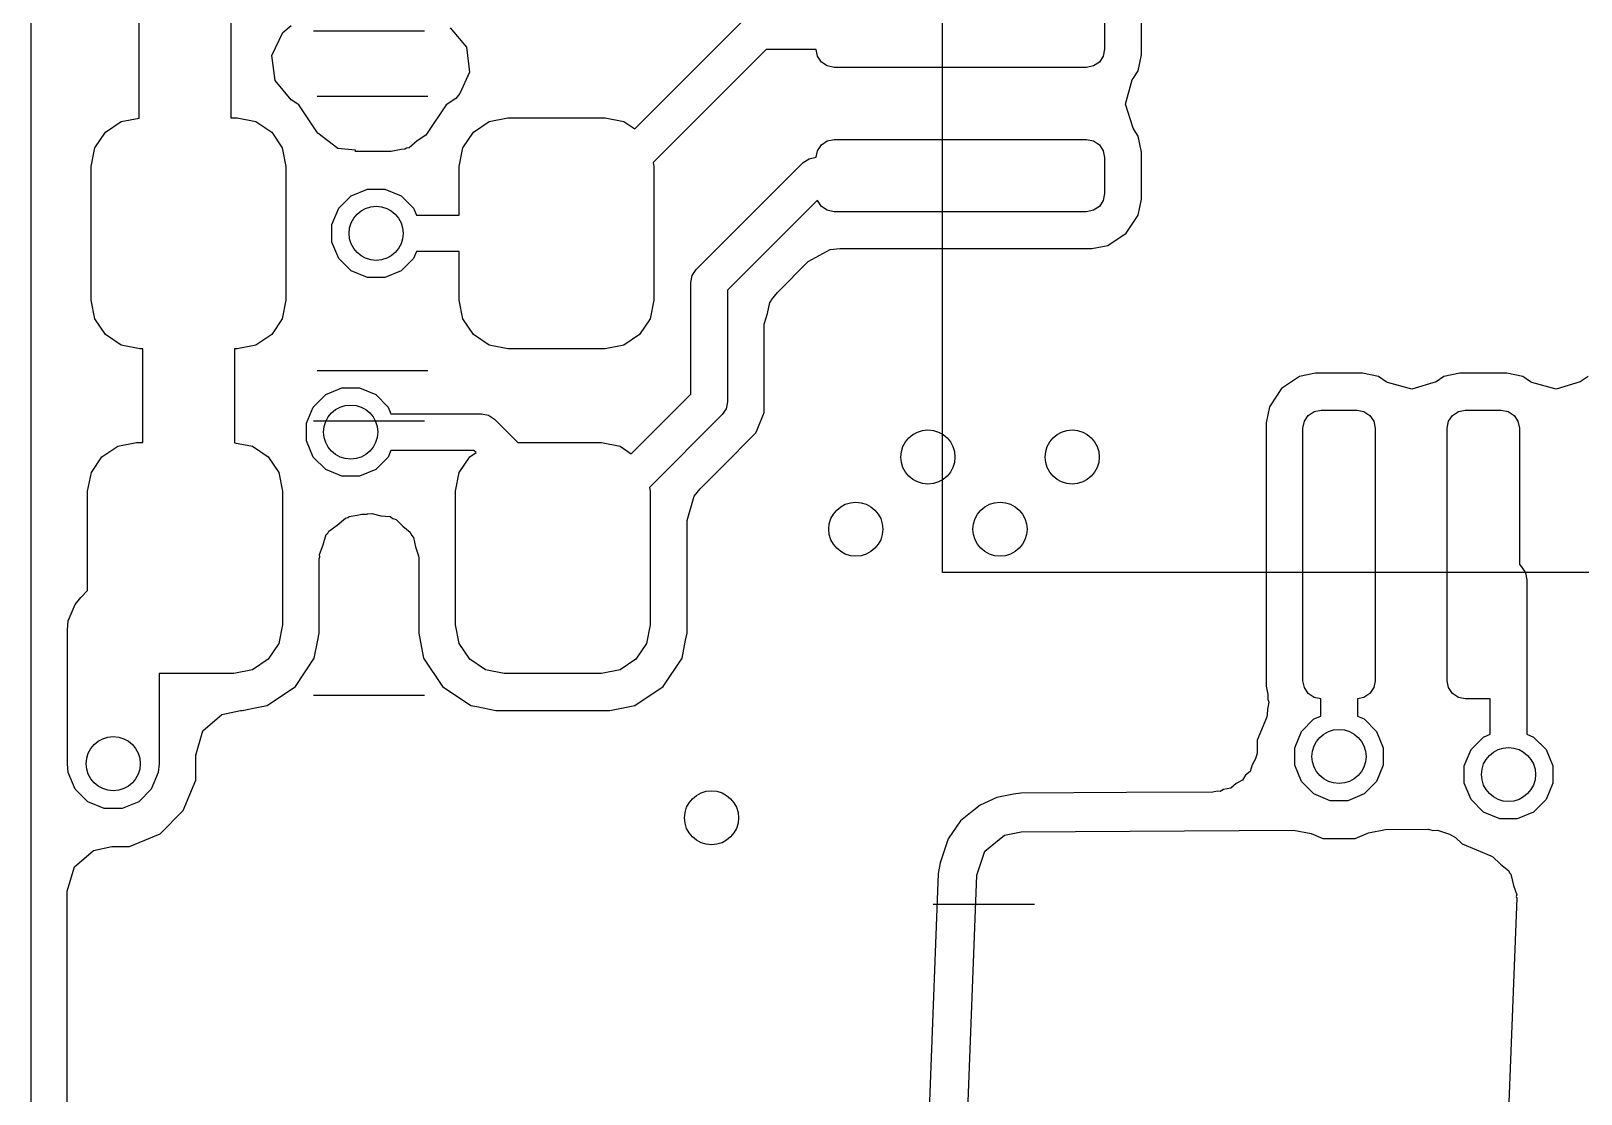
# Model space of a CAD drawing. Extents: x -28 to 25.3, y -6.8 to 48.4.
# Drawn here: x 15.497 to 19.795, y 7.676 to 10.622 of the extents above; entities that cross this region are included whole.
import ezdxf

# ---------------------------------------------------------------- set-up
doc = ezdxf.new("R2010")
doc.units = 0
doc.layers.add('BLACK', color=7, linetype='CONTINUOUS')

msp = doc.modelspace()

# ---------------------------------------------------------------- linework, layer by layer
at = {"layer": 'BLACK', "linetype": 'CONTINUOUS'}
for p, q in [((15.497245, 15.404511), (15.497245, 0)), ((18.024332, 9.121502), (18.024332, 12.121502)), ((15.797333, 10.381106), (15.797333, 10.681503)), ((16.051333, 10.681503), (16.051333, 10.381503)), ((18.474333, 10.671501), (18.474333, 10.571501)), ((18.576433, 10.55652), (18.576432, 10.686481)), ((16.16536, 10.554678), (16.195514, 10.617706)), ((16.195514, 10.617706), (16.218871, 10.637946)), ((16.587974, 10.621503), (16.280692, 10.621503)), ((16.659791, 10.631266), (16.704597, 10.577655)), ((17.171698, 10.350711), (17.47841, 10.657422)), ((16.704597, 10.577655), (16.713306, 10.50833)), ((16.174068, 10.485353), (16.16536, 10.554678)), ((17.535373, 10.570701), (17.222149, 10.257478)), ((17.674492, 10.570701), (17.535373, 10.570701)), ((17.678139, 10.552367), (17.674492, 10.570701)), ((17.688978, 10.536146), (17.678139, 10.552367)), ((17.705199, 10.525307), (17.688978, 10.536146)), ((18.459688, 10.536146), (18.443467, 10.525307)), ((18.470527, 10.552367), (18.459688, 10.536146)), ((18.474333, 10.571501), (18.470527, 10.552367)), ((18.567608, 10.512154), (18.576433, 10.55652)), ((16.713306, 10.50833), (16.68674, 10.44948)), ((17.724333, 10.521501), (17.705199, 10.525307)), ((18.424333, 10.521501), (17.724333, 10.521501)), ((18.443467, 10.525307), (18.424333, 10.521501)), ((18.550674, 10.486669), (18.553034, 10.490343)), ((18.553034, 10.490343), (18.567608, 10.512154)), ((16.218871, 10.431743), (16.174068, 10.485353)), ((16.68674, 10.44948), (16.675073, 10.435271)), ((18.532189, 10.419289), (18.550674, 10.486669)), ((16.23751, 10.419289), (16.218871, 10.431743)), ((16.240274, 10.417442), (16.23751, 10.419289)), ((16.290043, 10.342957), (16.240274, 10.417442)), ((16.290692, 10.441503), (16.597974, 10.441503)), ((16.648393, 10.417443), (16.59599, 10.339015)), ((16.675073, 10.435271), (16.648393, 10.417443)), ((18.553066, 10.352612), (18.532189, 10.419289)), ((15.703874, 10.341962), (15.747671, 10.371227)), ((15.747671, 10.371227), (15.797333, 10.381106)), ((16.051333, 10.381503), (16.069333, 10.381503)), ((16.069333, 10.381503), (16.120995, 10.371227)), ((16.120995, 10.371227), (16.164792, 10.341962)), ((16.723874, 10.341962), (16.767671, 10.371227)), ((16.767671, 10.371227), (16.819333, 10.381503)), ((16.819333, 10.381503), (17.089333, 10.381503)), ((17.089333, 10.381503), (17.140995, 10.371227)), ((17.140995, 10.371227), (17.171698, 10.350711)), ((15.674609, 10.298165), (15.703874, 10.341962)), ((16.164792, 10.341962), (16.194057, 10.298165)), ((16.292548, 10.339347), (16.290043, 10.342957)), ((16.347713, 10.296469), (16.292548, 10.339347)), ((16.567827, 10.317553), (16.545517, 10.298907)), ((16.591864, 10.333919), (16.567827, 10.317553)), ((16.595971, 10.338923), (16.591864, 10.333919)), ((16.59599, 10.339015), (16.595971, 10.338923)), ((16.694609, 10.298165), (16.723874, 10.341962)), ((17.688977, 10.306857), (17.705198, 10.317696)), ((17.705198, 10.317696), (17.724332, 10.321502)), ((17.724332, 10.321502), (18.424332, 10.321502)), ((18.424332, 10.321502), (18.443466, 10.317696)), ((18.443466, 10.317696), (18.459687, 10.306857)), ((18.565556, 10.333919), (18.553066, 10.352612)), ((18.567607, 10.330849), (18.565556, 10.333919)), ((18.576431, 10.286482), (18.567607, 10.330849)), ((15.664333, 10.246503), (15.674609, 10.298165)), ((16.194057, 10.298165), (16.204333, 10.246503)), ((16.396946, 10.292051), (16.347713, 10.296469)), ((16.396946, 10.288602), (16.396946, 10.292051)), ((16.496026, 10.288602), (16.396946, 10.288602)), ((16.523446, 10.294312), (16.496026, 10.288602)), ((16.534111, 10.294595), (16.523446, 10.294312)), ((16.538209, 10.297386), (16.534111, 10.294595)), ((16.545517, 10.298907), (16.538209, 10.297386)), ((16.684333, 10.246503), (16.694609, 10.298165)), ((17.654892, 10.268435), (17.674332, 10.272302)), ((17.674332, 10.272302), (17.674491, 10.272302)), ((17.674491, 10.272302), (17.678138, 10.290636)), ((17.678138, 10.290636), (17.688977, 10.306857)), ((18.459687, 10.306857), (18.470526, 10.290636)), ((18.470526, 10.290636), (18.474332, 10.271502)), ((18.576432, 10.156521), (18.576431, 10.286482)), ((15.664333, 9.876503), (15.664333, 10.246503)), ((16.204333, 10.246503), (16.204333, 9.876503)), ((16.684333, 10.112303), (16.684333, 10.246503)), ((17.222149, 10.257478), (17.224333, 10.246503)), ((17.224333, 10.246503), (17.224333, 9.876503)), ((17.341812, 9.960824), (17.638411, 10.257423)), ((17.638411, 10.257423), (17.654891, 10.268435)), ((17.654891, 10.268435), (17.654892, 10.268435)), ((18.474332, 10.271502), (18.474332, 10.171502)), ((16.350398, 10.130948), (16.384886, 10.165436)), ((16.384886, 10.165436), (16.429946, 10.1841)), ((16.429946, 10.1841), (16.478718, 10.1841)), ((16.478718, 10.1841), (16.523778, 10.165436)), ((16.523778, 10.165436), (16.558266, 10.130948)), ((17.677955, 10.153284), (17.428533, 9.903861)), ((17.678138, 10.152368), (17.677955, 10.153284)), ((17.688977, 10.136147), (17.678138, 10.152368)), ((18.470526, 10.152368), (18.459687, 10.136147)), ((18.474332, 10.171502), (18.470526, 10.152368)), ((18.567607, 10.112155), (18.576432, 10.156521)), ((16.331734, 10.085888), (16.350398, 10.130948)), ((16.558266, 10.130948), (16.565989, 10.112303)), ((16.565989, 10.112303), (16.684333, 10.112303)), ((17.705198, 10.125308), (17.688977, 10.136147)), ((17.724332, 10.121502), (17.705198, 10.125308)), ((18.424332, 10.121502), (17.724332, 10.121502)), ((18.443466, 10.125308), (18.424332, 10.121502)), ((18.459687, 10.136147), (18.443466, 10.125308)), ((18.53399, 10.061844), (18.567607, 10.112155)), ((16.331734, 10.037116), (16.331734, 10.085888)), ((18.483679, 10.028227), (18.53399, 10.061844)), ((16.350398, 9.992056), (16.331734, 10.037116)), ((17.652147, 9.983086), (17.713468, 10.016569)), ((17.713468, 10.016569), (17.739818, 10.019403)), ((17.739818, 10.019403), (18.439312, 10.019403)), ((18.439312, 10.019403), (18.483679, 10.028227)), ((16.384886, 9.957568), (16.350398, 9.992056)), ((16.558266, 9.992056), (16.523778, 9.957568)), ((16.565989, 10.010703), (16.558266, 9.992056)), ((16.684333, 10.010703), (16.565989, 10.010703)), ((16.684333, 9.876503), (16.684333, 10.010703)), ((17.566947, 9.897886), (17.652147, 9.983086)), ((16.429946, 9.938904), (16.384886, 9.957568)), ((16.478718, 9.938904), (16.429946, 9.938904)), ((16.523778, 9.957568), (16.478718, 9.938904)), ((17.326933, 9.924903), (17.3308, 9.944343)), ((17.3308, 9.944343), (17.341812, 9.960824)), ((17.326933, 9.615945), (17.326933, 9.924903)), ((17.428533, 9.903861), (17.428533, 9.594903)), ((17.550318, 9.877247), (17.566947, 9.897886)), ((15.674609, 9.824841), (15.664333, 9.876503)), ((16.204333, 9.876503), (16.194057, 9.824841)), ((16.694609, 9.824841), (16.684333, 9.876503)), ((17.224333, 9.876503), (17.214057, 9.824841)), ((17.539276, 9.839645), (17.5458, 9.869634)), ((17.5458, 9.869634), (17.549555, 9.874652)), ((17.549555, 9.874652), (17.550318, 9.877247)), ((15.703874, 9.781044), (15.674609, 9.824841)), ((16.194057, 9.824841), (16.164792, 9.781044)), ((16.723874, 9.781044), (16.694609, 9.824841)), ((17.214057, 9.824841), (17.184792, 9.781044)), ((17.530633, 9.810208), (17.539276, 9.839645)), ((17.530633, 9.564489), (17.530633, 9.810208)), ((15.747671, 9.751779), (15.703874, 9.781044)), ((16.164792, 9.781044), (16.120995, 9.751779)), ((16.767671, 9.751779), (16.723874, 9.781044)), ((17.184792, 9.781044), (17.140995, 9.751779)), ((15.799333, 9.741503), (15.747671, 9.751779)), ((15.807333, 9.741503), (15.799333, 9.741503)), ((15.807333, 9.481503), (15.807333, 9.741503)), ((16.069333, 9.741503), (16.061333, 9.741503)), ((16.061333, 9.741503), (16.061333, 9.481106)), ((16.120995, 9.751779), (16.069333, 9.741503)), ((16.819333, 9.741503), (16.767671, 9.751779)), ((17.089333, 9.741503), (16.819333, 9.741503)), ((17.140995, 9.751779), (17.089333, 9.741503)), ((16.290692, 9.681503), (16.597974, 9.681503)), ((19.059351, 9.6736), (19.037167, 9.669188)), ((19.059352, 9.673601), (19.059351, 9.6736)), ((19.059353, 9.673601), (19.059352, 9.673601)), ((19.189314, 9.673601), (19.059353, 9.673601)), ((19.233673, 9.664778), (19.189314, 9.673601)), ((19.459353, 9.673602), (19.437169, 9.66919)), ((19.459354, 9.673603), (19.459353, 9.673602)), ((19.459355, 9.673603), (19.459354, 9.673603)), ((19.589316, 9.673603), (19.459355, 9.673603)), ((19.633675, 9.66478), (19.589316, 9.673603)), ((16.314335, 9.614592), (16.359395, 9.633256)), ((16.359395, 9.633256), (16.408167, 9.633256)), ((16.408167, 9.633256), (16.453227, 9.614592)), ((18.964673, 9.63116), (18.931055, 9.580847)), ((19.014979, 9.664774), (18.964673, 9.63116)), ((19.014983, 9.664776), (19.014979, 9.664774)), ((19.037167, 9.669188), (19.014983, 9.664776)), ((19.233679, 9.664776), (19.233673, 9.664778)), ((19.255441, 9.650235), (19.233679, 9.664776)), ((19.259163, 9.647843), (19.255441, 9.650235)), ((19.326543, 9.629358), (19.259163, 9.647843)), ((19.39322, 9.650235), (19.326543, 9.629358)), ((19.414981, 9.664776), (19.39322, 9.650235)), ((19.414985, 9.664778), (19.414981, 9.664776)), ((19.437169, 9.66919), (19.414985, 9.664778)), ((19.633681, 9.664778), (19.633675, 9.66478)), ((19.655443, 9.650237), (19.633681, 9.664778)), ((19.659162, 9.647846), (19.655443, 9.650237)), ((19.726542, 9.62936), (19.659162, 9.647846)), ((19.79322, 9.650236), (19.726542, 9.62936)), ((19.814978, 9.664774), (19.79322, 9.650236)), ((16.279847, 9.580104), (16.314335, 9.614592)), ((16.453227, 9.614592), (16.487715, 9.580104)), ((17.161698, 9.450711), (17.326933, 9.615945)), ((17.428533, 9.594903), (17.424666, 9.575463)), ((16.261183, 9.535044), (16.279847, 9.580104)), ((16.487715, 9.580104), (16.495438, 9.561458)), ((16.495438, 9.561458), (16.746317, 9.561458)), ((16.746317, 9.561458), (16.765757, 9.557591)), ((16.765757, 9.557591), (16.782238, 9.546579)), ((16.782238, 9.546579), (16.847314, 9.481503)), ((17.413654, 9.558982), (17.212149, 9.357478)), ((17.424666, 9.575462), (17.413654, 9.558982)), ((17.424666, 9.575463), (17.424666, 9.575462)), ((17.510945, 9.516958), (17.530633, 9.564489)), ((18.931054, 9.580844), (18.922231, 9.536487)), ((18.931055, 9.580847), (18.931054, 9.580844)), ((19.028137, 9.540635), (19.038976, 9.556856)), ((19.038976, 9.556856), (19.055197, 9.567695)), ((19.055197, 9.567695), (19.074331, 9.571501)), ((19.074331, 9.571501), (19.174331, 9.571501)), ((19.174331, 9.571501), (19.193465, 9.567695)), ((19.193465, 9.567695), (19.209686, 9.556856)), ((19.209686, 9.556856), (19.220525, 9.540635)), ((19.428139, 9.540637), (19.438978, 9.556858)), ((19.438978, 9.556858), (19.455199, 9.567697)), ((19.455199, 9.567697), (19.474333, 9.571503)), ((19.474333, 9.571503), (19.574333, 9.571503)), ((19.574333, 9.571503), (19.593467, 9.567697)), ((19.593467, 9.567697), (19.609688, 9.556858)), ((19.609688, 9.556858), (19.620527, 9.540637)), ((16.261183, 9.486272), (16.261183, 9.535044)), ((16.280692, 9.541503), (16.587974, 9.541503)), ((17.411929, 9.412866), (17.507355, 9.508292)), ((17.507355, 9.508292), (17.510945, 9.516958)), ((18.922231, 9.536487), (18.922231, 8.806524)), ((19.024331, 9.521501), (19.028137, 9.540635)), ((19.024331, 8.821501), (19.024331, 9.521501)), ((19.220525, 9.540635), (19.224331, 9.521501)), ((19.224331, 9.521501), (19.224331, 8.821501)), ((19.424333, 9.521503), (19.428139, 9.540637)), ((19.424333, 8.821503), (19.424333, 9.521503)), ((19.620527, 9.540637), (19.624333, 9.521503)), ((19.624333, 9.521503), (19.624333, 9.143345)), ((15.693874, 9.441962), (15.737671, 9.471227)), ((15.737671, 9.471227), (15.789333, 9.481503)), ((15.789333, 9.481503), (15.807333, 9.481503)), ((16.061333, 9.481106), (16.110995, 9.471227)), ((16.110995, 9.471227), (16.154792, 9.441962)), ((16.279847, 9.441212), (16.261183, 9.486272)), ((16.495438, 9.459858), (16.487715, 9.441212)), ((16.725275, 9.459858), (16.495438, 9.459858)), ((16.731436, 9.453697), (16.725275, 9.459858)), ((16.847314, 9.481503), (17.079333, 9.481503)), ((17.079333, 9.481503), (17.130995, 9.471227)), ((17.130995, 9.471227), (17.161698, 9.450711)), ((15.664609, 9.398165), (15.693874, 9.441962)), ((16.154792, 9.441962), (16.184057, 9.398165)), ((16.314335, 9.406724), (16.279847, 9.441212)), ((16.487715, 9.441212), (16.453227, 9.406724)), ((16.684609, 9.398165), (16.713874, 9.441962)), ((16.713874, 9.441962), (16.731436, 9.453697)), ((17.352752, 9.353689), (17.411929, 9.412866)), ((15.654333, 9.346503), (15.664609, 9.398165)), ((16.184057, 9.398165), (16.194333, 9.346503)), ((16.359395, 9.38806), (16.314335, 9.406724)), ((16.408167, 9.38806), (16.359395, 9.38806)), ((16.453227, 9.406724), (16.408167, 9.38806)), ((16.674333, 9.346503), (16.684609, 9.398165)), ((15.654333, 9.071109), (15.654333, 9.346503)), ((16.194333, 9.346503), (16.194333, 8.976503)), ((16.674333, 8.976503), (16.674333, 9.346503)), ((17.212149, 9.357478), (17.214333, 9.346503)), ((17.214333, 9.346503), (17.214333, 8.976503)), ((17.316433, 9.266008), (17.336118, 9.333047)), ((17.336118, 9.333047), (17.352752, 9.353689)), ((16.428954, 9.283558), (16.430575, 9.28423)), ((16.430575, 9.28423), (16.44197, 9.284806)), ((16.44197, 9.284806), (16.46749, 9.278695)), ((16.322738, 9.235924), (16.346679, 9.253079)), ((16.346679, 9.253079), (16.368922, 9.272352)), ((16.368922, 9.272352), (16.375984, 9.274077)), ((16.375984, 9.274077), (16.379533, 9.276619)), ((16.379533, 9.276619), (16.402029, 9.280436)), ((16.402029, 9.280436), (16.41417, 9.2834)), ((16.41417, 9.2834), (16.417294, 9.283558)), ((16.417294, 9.283558), (16.428954, 9.283558)), ((16.46749, 9.278695), (16.493626, 9.276357)), ((16.493626, 9.276357), (16.500926, 9.270687)), ((16.500926, 9.270687), (16.509918, 9.268533)), ((16.509918, 9.268533), (16.528082, 9.249594)), ((16.528082, 9.249594), (16.548806, 9.233497)), ((17.316433, 8.953149), (17.316433, 9.266008)), ((16.29696, 9.170983), (16.307825, 9.198355)), ((16.307825, 9.198355), (16.316118, 9.226597)), ((16.316118, 9.226597), (16.320565, 9.230451)), ((16.320565, 9.230451), (16.322738, 9.235924)), ((16.548806, 9.233497), (16.551882, 9.224779)), ((16.551882, 9.224779), (16.558281, 9.218107)), ((16.558281, 9.218107), (16.563322, 9.192357)), ((16.296433, 9.159558), (16.298091, 9.165206)), ((16.296433, 8.953149), (16.296433, 9.159558)), ((16.298091, 9.165206), (16.29696, 9.170983)), ((16.563322, 9.192357), (16.572055, 9.167609)), ((16.572055, 9.167609), (16.572233, 9.160964)), ((16.572233, 9.160964), (16.572233, 8.953151)), ((20.274331, 9.121503), (18.024332, 9.121502)), ((19.624333, 9.143345), (19.630253, 9.137425)), ((19.630253, 9.137425), (19.641265, 9.120944)), ((19.641265, 9.120944), (19.645132, 9.101504)), ((15.635442, 9.052218), (15.654333, 9.071109)), ((19.645132, 9.101504), (19.645132, 8.67316)), ((15.600685, 8.987191), (15.619648, 9.032972)), ((15.619648, 9.032972), (15.619649, 9.032973)), ((15.619649, 9.032973), (15.635442, 9.052218)), ((15.598245, 8.962415), (15.600685, 8.987191)), ((15.598245, 8.591502), (15.598245, 8.962415)), ((16.194333, 8.976503), (16.184057, 8.924841)), ((16.292582, 8.933789), (16.296433, 8.953149)), ((16.572233, 8.953149), (16.572232, 8.953149)), ((16.572232, 8.953149), (16.585989, 8.883993)), ((16.572233, 8.953151), (16.572233, 8.953149)), ((16.684609, 8.924841), (16.674333, 8.976503)), ((17.214333, 8.976503), (17.204057, 8.924841)), ((17.312582, 8.933789), (17.316433, 8.953149)), ((16.184057, 8.924841), (16.154792, 8.881044)), ((16.282676, 8.883991), (16.292582, 8.933789)), ((16.713874, 8.881044), (16.684609, 8.924841)), ((17.204057, 8.924841), (17.174792, 8.881044)), ((17.302676, 8.883991), (17.312582, 8.933789)), ((16.154792, 8.881044), (16.110995, 8.851779)), ((16.230273, 8.805563), (16.282676, 8.883991)), ((16.585989, 8.883993), (16.585989, 8.883992)), ((16.585989, 8.883992), (16.58599, 8.883991)), ((16.58599, 8.883991), (16.638393, 8.805563)), ((16.757671, 8.851779), (16.713874, 8.881044)), ((17.174792, 8.881044), (17.130995, 8.851779)), ((17.250273, 8.805563), (17.302676, 8.883991)), ((16.059333, 8.841503), (15.852245, 8.841503)), ((15.852245, 8.841503), (15.852245, 8.591502)), ((16.110995, 8.851779), (16.059333, 8.841503)), ((16.809333, 8.841503), (16.757671, 8.851779)), ((17.079333, 8.841503), (16.809333, 8.841503)), ((17.130995, 8.851779), (17.079333, 8.841503)), ((19.028137, 8.802367), (19.024331, 8.821501)), ((19.224331, 8.821501), (19.220525, 8.802367)), ((19.428139, 8.802369), (19.424333, 8.821503)), ((16.151845, 8.75316), (16.230273, 8.805563)), ((16.280692, 8.781503), (16.587974, 8.781503)), ((16.638393, 8.805563), (16.716821, 8.75316)), ((17.171845, 8.75316), (17.250273, 8.805563)), ((18.922231, 8.806524), (18.92692, 8.782949)), ((18.92692, 8.782949), (18.926542, 8.77061)), ((18.926542, 8.77061), (18.929252, 8.762262)), ((19.038976, 8.786146), (19.028137, 8.802367)), ((19.055197, 8.775307), (19.038976, 8.786146)), ((19.073531, 8.77166), (19.055197, 8.775307)), ((19.073531, 8.72316), (19.073531, 8.77166)), ((19.193465, 8.775307), (19.175131, 8.771661)), ((19.175131, 8.771661), (19.175131, 8.72316)), ((19.209686, 8.786146), (19.193465, 8.775307)), ((19.220525, 8.802367), (19.209686, 8.786146)), ((19.438978, 8.786148), (19.428139, 8.802369)), ((19.455199, 8.775309), (19.438978, 8.786148)), ((19.474333, 8.771503), (19.455199, 8.775309)), ((19.543532, 8.771503), (19.474333, 8.771503)), ((19.543532, 8.67316), (19.543532, 8.771503)), ((15.97403, 8.682442), (16.026834, 8.728197)), ((16.026834, 8.728197), (16.078345, 8.739403)), ((16.078345, 8.739403), (16.082687, 8.739403)), ((16.082687, 8.739403), (16.128478, 8.748512)), ((16.128478, 8.748512), (16.151845, 8.75316)), ((16.716821, 8.75316), (16.733366, 8.749869)), ((16.733366, 8.749869), (16.785978, 8.739403)), ((16.785978, 8.739403), (16.785981, 8.739403)), ((16.785981, 8.739403), (17.102687, 8.739403)), ((17.102687, 8.739403), (17.148478, 8.748512)), ((17.148478, 8.748512), (17.171845, 8.75316)), ((18.925216, 8.727199), (18.923075, 8.719066)), ((18.925698, 8.742978), (18.925216, 8.727199)), ((18.929252, 8.762262), (18.925698, 8.742978)), ((15.954345, 8.615403), (15.97403, 8.682442)), ((18.923075, 8.719066), (18.897232, 8.656675)), ((19.020398, 8.680948), (19.054886, 8.715436)), ((19.054886, 8.715436), (19.073531, 8.72316)), ((19.175131, 8.72316), (19.193778, 8.715436)), ((19.193778, 8.715436), (19.228266, 8.680948)), ((18.897232, 8.656675), (18.897232, 8.620888)), ((19.001734, 8.635888), (19.020398, 8.680948)), ((19.228266, 8.680948), (19.24693, 8.635888)), ((19.490398, 8.630948), (19.524886, 8.665436)), ((19.524886, 8.665436), (19.543532, 8.67316)), ((19.645132, 8.67316), (19.663778, 8.665436)), ((19.663778, 8.665436), (19.698266, 8.630948)), ((15.954345, 8.545931), (15.954345, 8.615403)), ((18.893147, 8.605369), (18.883051, 8.588641)), ((18.897232, 8.620888), (18.893147, 8.605369)), ((19.001734, 8.587116), (19.001734, 8.635888)), ((19.24693, 8.635888), (19.24693, 8.587116)), ((19.471734, 8.585888), (19.490398, 8.630948)), ((19.698266, 8.630948), (19.71693, 8.585888)), ((15.600685, 8.566726), (15.598245, 8.591502)), ((15.619648, 8.520945), (15.600685, 8.566726)), ((15.849805, 8.566726), (15.830842, 8.520945)), ((15.852245, 8.591502), (15.849805, 8.566726)), ((18.865371, 8.559346), (18.857046, 8.545549)), ((18.877547, 8.569895), (18.865371, 8.559346)), ((18.883051, 8.588641), (18.877547, 8.569895)), ((19.020398, 8.542056), (19.001734, 8.587116)), ((19.24693, 8.587116), (19.228266, 8.542056)), ((19.471734, 8.537116), (19.471734, 8.585888)), ((19.71693, 8.585888), (19.71693, 8.537116)), ((15.654688, 8.485905), (15.619648, 8.520945)), ((15.830842, 8.520945), (15.795802, 8.485905)), ((15.919466, 8.461727), (15.954345, 8.545931)), ((18.535114, 8.511344), (18.242179, 8.509391)), ((18.774059, 8.512938), (18.535114, 8.511344)), ((18.786374, 8.51566), (18.774059, 8.512938)), ((18.794334, 8.514743), (18.786374, 8.51566)), ((18.804236, 8.519608), (18.794334, 8.514743)), ((18.824743, 8.52414), (18.804236, 8.519608)), ((18.839507, 8.536934), (18.824743, 8.52414)), ((18.857046, 8.545549), (18.839507, 8.536934)), ((19.054886, 8.507568), (19.020398, 8.542056)), ((19.228266, 8.542056), (19.193778, 8.507568)), ((19.490398, 8.492056), (19.471734, 8.537116)), ((19.71693, 8.537116), (19.698266, 8.492056)), ((15.700469, 8.466942), (15.654688, 8.485905)), ((15.795802, 8.485905), (15.750021, 8.466942)), ((18.129545, 8.476522), (18.116584, 8.466128)), ((18.129546, 8.476523), (18.129545, 8.476522)), ((18.129548, 8.476524), (18.129546, 8.476523)), ((18.175425, 8.497966), (18.129548, 8.476524)), ((18.175431, 8.497968), (18.175425, 8.497966)), ((18.221774, 8.507289), (18.175431, 8.497968)), ((18.221779, 8.50729), (18.221774, 8.50729)), ((18.221774, 8.50729), (18.221774, 8.507289)), ((18.221786, 8.507291), (18.221779, 8.50729)), ((18.221795, 8.507292), (18.221786, 8.507291)), ((18.242166, 8.509391), (18.221795, 8.507292)), ((18.242179, 8.509391), (18.242166, 8.509391)), ((19.099946, 8.488904), (19.054886, 8.507568)), ((19.148718, 8.488904), (19.099946, 8.488904)), ((19.193778, 8.507568), (19.148718, 8.488904)), ((19.524886, 8.457568), (19.490398, 8.492056)), ((19.698266, 8.492056), (19.663778, 8.457568)), ((15.750021, 8.466942), (15.700469, 8.466942)), ((15.855023, 8.397283), (15.919464, 8.461724)), ((15.919464, 8.461725), (15.919466, 8.461727)), ((15.919464, 8.461724), (15.919464, 8.461725)), ((18.075036, 8.43281), (18.040502, 8.383324)), ((18.116584, 8.466128), (18.075036, 8.43281)), ((19.569946, 8.438904), (19.524886, 8.457568)), ((19.618718, 8.438904), (19.569946, 8.438904)), ((19.663778, 8.457568), (19.618718, 8.438904)), ((15.770816, 8.362402), (15.85502, 8.397281)), ((15.85502, 8.397281), (15.855022, 8.397283)), ((15.855022, 8.397283), (15.855023, 8.397283)), ((18.040502, 8.383324), (18.018279, 8.317081)), ((18.14204, 8.349258), (18.196548, 8.39297)), ((18.196548, 8.39297), (18.242898, 8.402293)), ((18.242898, 8.402293), (18.998311, 8.407329)), ((18.998311, 8.407329), (19.046588, 8.397894)), ((19.046588, 8.397894), (19.079159, 8.384402)), ((19.079159, 8.384402), (19.079161, 8.384402)), ((19.079161, 8.384402), (19.169504, 8.384402)), ((19.169504, 8.384402), (19.169505, 8.384402)), ((19.169505, 8.384402), (19.206171, 8.39959)), ((19.206171, 8.39959), (19.252791, 8.409026)), ((19.252791, 8.409026), (19.372652, 8.409825)), ((19.372652, 8.409825), (19.38488, 8.406322)), ((19.38488, 8.406322), (19.397554, 8.407468)), ((19.397554, 8.407468), (19.430848, 8.395757)), ((19.430848, 8.395757), (19.447708, 8.386958)), ((19.447708, 8.386958), (19.46569, 8.368976)), ((15.61743, 8.305441), (15.670234, 8.351196)), ((15.670234, 8.351196), (15.721745, 8.362402)), ((15.721745, 8.362402), (15.770815, 8.362402)), ((15.770815, 8.362402), (15.770816, 8.362402)), ((18.119818, 8.283017), (18.14204, 8.349258)), ((19.46569, 8.368976), (19.545521, 8.335909)), ((15.597745, 8.238402), (15.61743, 8.305441)), ((18.018279, 8.317081), (18.012795, 8.287088)), ((19.545521, 8.335909), (19.55038, 8.333373)), ((19.55038, 8.333373), (19.571756, 8.312786)), ((19.571756, 8.312786), (19.594864, 8.294164)), ((18.012795, 8.287088), (17.97901, 7.400229)), ((18.084332, 7.351502), (18.119818, 8.283017)), ((19.594864, 8.294164), (19.596643, 8.288817)), ((19.596643, 8.288817), (19.600705, 8.284905)), ((19.600705, 8.284905), (19.608375, 8.25357)), ((19.608375, 8.25357), (19.616929, 8.22787)), ((15.597745, 7.402509), (15.597745, 8.238402)), ((19.616916, 8.218678), (19.585949, 7.413555)), ((19.616929, 8.22787), (19.615773, 8.223345)), ((19.615773, 8.223345), (19.616916, 8.218678)), ((18.279912, 8.201502), (17.998752, 8.201502))]:
    msp.add_line(p, q, dxfattribs=at)
at = {"layer": 'BLACK'}
for centre in [(16.454332, 10.061502), (16.383781, 9.510658), (17.984332, 9.441502), (18.384332, 9.441502), (17.784332, 9.241502), (18.184332, 9.241502), (19.124332, 8.611502), (15.725245, 8.591502), (19.594332, 8.561502), (17.384332, 8.441502)]:
    msp.add_circle(centre, 0.075, dxfattribs=at)

doc.saveas('drawing.dxf')
